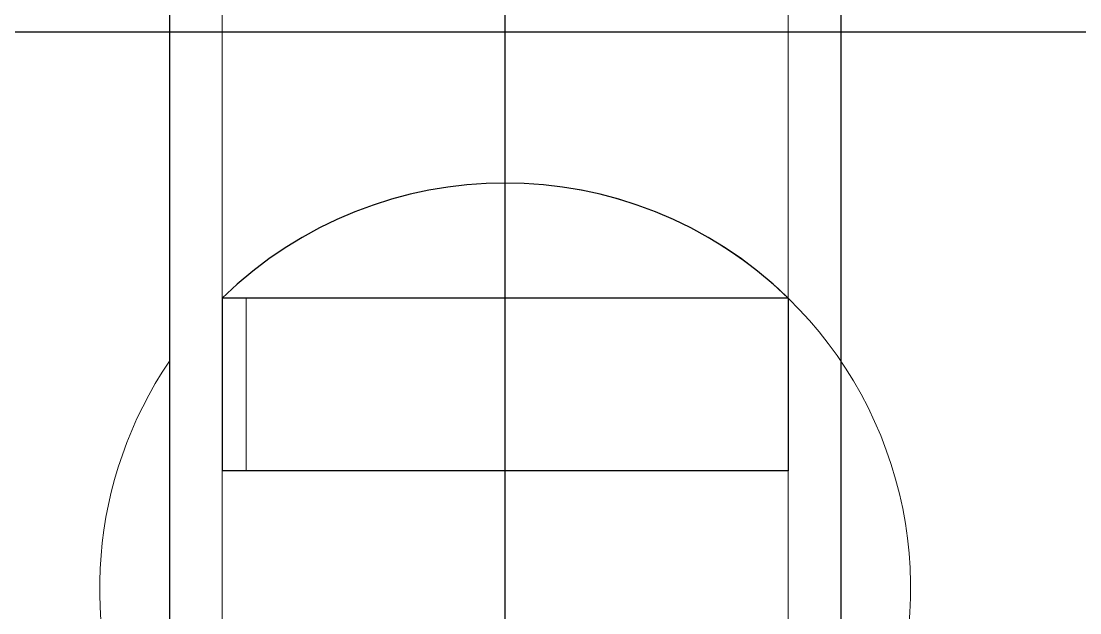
# Model space of a CAD drawing. Header units: millimetres. Extents: x 2148 to 2681, y 758 to 986.
# Drawn here: x 2326.82713 to 2326.83735, y 950.82208 to 950.82779 of the extents above; entities that cross this region are included whole.
import ezdxf

# ---------------------------------------------------------------- set-up
doc = ezdxf.new("R2010")
doc.units = ezdxf.units.MM
for name, color, linetype in [('0.4', 121, 'Continuous'), ('contrucion line05', 86, 'Continuous'), ('ELAYOUT', 4, 'Continuous')]:
    doc.layers.add(name, color=color, linetype=linetype)

msp = doc.modelspace()

# ---------------------------------------------------------------- linework, layer by layer
at = {"layer": '0.4', "color": 86, "lineweight": 0, "ltscale": 0.5}
for p, q in [((2326.828558947314, 950.8245084156373, -9.153494922444459e-09), (2326.828558947314, 950.8438209771124, -9.153494922444459e-09)), ((2326.828558947314, 950.8245084156373, -9.153494922444459e-09), (2326.828558947314, 950.8438209771124, -9.153494922444459e-09)), ((2326.828558947314, 950.8245084156373, -9.153494922444459e-09), (2326.828558947314, 950.8438209771124, -9.153494922444459e-09)), ((2326.828558947314, 950.8245084156373, -9.153494922444459e-09), (2326.828558947314, 950.8438209771124, -9.153494922444459e-09)), ((2326.828558947314, 950.8245084156373, -9.153494922444459e-09), (2326.828558947314, 950.8438209771124, -9.153494922444459e-09)), ((2326.828558947314, 950.8245084156373, -9.153494922444459e-09), (2326.828558947314, 950.8438209771124, -9.153494922444459e-09)), ((2326.828558947314, 950.8245084156373, -9.153494922444459e-09), (2326.828558947314, 950.8438209771124, -9.153494922444459e-09)), ((2326.828558947314, 950.8245084156373, -9.153494922444459e-09), (2326.828558947314, 950.8438209771124, -9.153494922444459e-09)), ((2326.828558947314, 950.8245084156373, -9.153494922444459e-09), (2326.828558947314, 950.8438209771124, -9.153494922444459e-09)), ((2326.828558947314, 950.8245084156373, -9.153494922444459e-09), (2326.828558947314, 950.8438209771124, -9.153494922444459e-09)), ((2326.83179967995, 950.8438209771124, -9.153494922444459e-09), (2326.83179967995, 950.8262284284868, -9.153494922444459e-09)), ((2326.83179967995, 950.8438209771124, -9.153494922444459e-09), (2326.83179967995, 950.8262284284868, -9.153494922444459e-09)), ((2326.83179967995, 950.8438209771124, -9.153494922444459e-09), (2326.83179967995, 950.8262284284868, -9.153494922444459e-09)), ((2326.83179967995, 950.8438209771124, -9.153494922444459e-09), (2326.83179967995, 950.8262284284868, -9.153494922444459e-09)), ((2326.83179967995, 950.8438209771124, -9.153494922444459e-09), (2326.83179967995, 950.8262284284868, -9.153494922444459e-09)), ((2326.83179967995, 950.8438209771124, -9.153494922444459e-09), (2326.83179967995, 950.8262284284868, -9.153494922444459e-09)), ((2326.83179967995, 950.8438209771124, -9.153494922444459e-09), (2326.83179967995, 950.8262284284868, -9.153494922444459e-09)), ((2326.83179967995, 950.8438209771124, -9.153494922444459e-09), (2326.83179967995, 950.8262284284868, -9.153494922444459e-09)), ((2326.83179967995, 950.8438209771124, -9.153494922444459e-09), (2326.83179967995, 950.8262284284868, -9.153494922444459e-09)), ((2326.83179967995, 950.8438209771124, -9.153494922444459e-09), (2326.83179967995, 950.8262284284868, -9.153494922444459e-09)), ((2326.829068205295, 950.8251173201573, -9.153494922444459e-09), (2326.829068205295, 950.8340061868224, -9.153494922444459e-09)), ((2326.829068205295, 950.8251173201573, -9.153494922444459e-09), (2326.829068205295, 950.8340061868224, -9.153494922444459e-09)), ((2326.829068205295, 950.8251173201573, -9.153494922444459e-09), (2326.829068205295, 950.8340061868224, -9.153494922444459e-09)), ((2326.829068205295, 950.8251173201573, -9.153494922444459e-09), (2326.829068205295, 950.8340061868224, -9.153494922444459e-09)), ((2326.829068205295, 950.8251173201573, -9.153494922444459e-09), (2326.829068205295, 950.8340061868224, -9.153494922444459e-09)), ((2326.829068205295, 950.8251173201573, -9.153494922444459e-09), (2326.829068205295, 950.8340061868224, -9.153494922444459e-09)), ((2326.829068205295, 950.8251173201573, -9.153494922444459e-09), (2326.829068205295, 950.8340061868224, -9.153494922444459e-09)), ((2326.829068205295, 950.8251173201573, -9.153494922444459e-09), (2326.829068205295, 950.8340061868224, -9.153494922444459e-09)), ((2326.829068205295, 950.8251173201573, -9.153494922444459e-09), (2326.829068205295, 950.8340061868224, -9.153494922444459e-09)), ((2326.829068205295, 950.8251173201573, -9.153494922444459e-09), (2326.829068205295, 950.8340061868224, -9.153494922444459e-09)), ((2326.834531154605, 950.8340061868224, -9.153494922444459e-09), (2326.834531154605, 950.8145617909908, -9.153494922444459e-09)), ((2326.834531154605, 950.8340061868224, -9.153494922444459e-09), (2326.834531154605, 950.8145617909908, -9.153494922444459e-09)), ((2326.834531154605, 950.8340061868224, -9.153494922444459e-09), (2326.834531154605, 950.8145617909908, -9.153494922444459e-09)), ((2326.834531154605, 950.8340061868224, -9.153494922444459e-09), (2326.834531154605, 950.8145617909908, -9.153494922444459e-09)), ((2326.834531154605, 950.8340061868224, -9.153494922444459e-09), (2326.834531154605, 950.8145617909908, -9.153494922444459e-09)), ((2326.834531154605, 950.8340061868224, -9.153494922444459e-09), (2326.834531154605, 950.8145617909908, -9.153494922444459e-09)), ((2326.834531154605, 950.8340061868224, -9.153494922444459e-09), (2326.834531154605, 950.8145617909908, -9.153494922444459e-09)), ((2326.834531154605, 950.8340061868224, -9.153494922444459e-09), (2326.834531154605, 950.8145617909908, -9.153494922444459e-09)), ((2326.834531154605, 950.8340061868224, -9.153494922444459e-09), (2326.834531154605, 950.8145617909908, -9.153494922444459e-09)), ((2326.834531154605, 950.8340061868224, -9.153494922444459e-09), (2326.834531154605, 950.8145617909908, -9.153494922444459e-09)), ((2326.829068205295, 950.8145617909908, -9.153494922444459e-09), (2326.829068205295, 950.8251173201573, -9.153494922444459e-09)), ((2326.829299686205, 950.8251173201573, -9.153494922444459e-09), (2326.829068205295, 950.8251173201573, -9.153494922444459e-09)), ((2326.829068205295, 950.8251173201573, -9.153494922444459e-09), (2326.829068205295, 950.8234506576557, -9.153494922444459e-09)), ((2326.829068205295, 950.8145617909908, -9.153494922444459e-09), (2326.829068205295, 950.8251173201573, -9.153494922444459e-09)), ((2326.829299686205, 950.8251173201573, -9.153494922444459e-09), (2326.829068205295, 950.8251173201573, -9.153494922444459e-09)), ((2326.829068205295, 950.8251173201573, -9.153494922444459e-09), (2326.829068205295, 950.8234506576557, -9.153494922444459e-09)), ((2326.829068205295, 950.8145617909908, -9.153494922444459e-09), (2326.829068205295, 950.8251173201573, -9.153494922444459e-09)), ((2326.829299686205, 950.8251173201573, -9.153494922444459e-09), (2326.829068205295, 950.8251173201573, -9.153494922444459e-09)), ((2326.829068205295, 950.8251173201573, -9.153494922444459e-09), (2326.829068205295, 950.8234506576557, -9.153494922444459e-09)), ((2326.829068205295, 950.8145617909908, -9.153494922444459e-09), (2326.829068205295, 950.8251173201573, -9.153494922444459e-09)), ((2326.829299686205, 950.8251173201573, -9.153494922444459e-09), (2326.829068205295, 950.8251173201573, -9.153494922444459e-09)), ((2326.829068205295, 950.8251173201573, -9.153494922444459e-09), (2326.829068205295, 950.8234506576557, -9.153494922444459e-09)), ((2326.829068205295, 950.8145617909908, -9.153494922444459e-09), (2326.829068205295, 950.8251173201573, -9.153494922444459e-09)), ((2326.829299686205, 950.8251173201573, -9.153494922444459e-09), (2326.829068205295, 950.8251173201573, -9.153494922444459e-09)), ((2326.829068205295, 950.8251173201573, -9.153494922444459e-09), (2326.829068205295, 950.8234506576557, -9.153494922444459e-09)), ((2326.829068205295, 950.8145617909908, -9.153494922444459e-09), (2326.829068205295, 950.8251173201573, -9.153494922444459e-09)), ((2326.829299686205, 950.8251173201573, -9.153494922444459e-09), (2326.829068205295, 950.8251173201573, -9.153494922444459e-09)), ((2326.829068205295, 950.8251173201573, -9.153494922444459e-09), (2326.829068205295, 950.8234506576557, -9.153494922444459e-09)), ((2326.829068205295, 950.8145617909908, -9.153494922444459e-09), (2326.829068205295, 950.8251173201573, -9.153494922444459e-09)), ((2326.829299686205, 950.8251173201573, -9.153494922444459e-09), (2326.829068205295, 950.8251173201573, -9.153494922444459e-09)), ((2326.829068205295, 950.8251173201573, -9.153494922444459e-09), (2326.829068205295, 950.8234506576557, -9.153494922444459e-09)), ((2326.829068205295, 950.8145617909908, -9.153494922444459e-09), (2326.829068205295, 950.8251173201573, -9.153494922444459e-09)), ((2326.829299686205, 950.8251173201573, -9.153494922444459e-09), (2326.829068205295, 950.8251173201573, -9.153494922444459e-09)), ((2326.829068205295, 950.8251173201573, -9.153494922444459e-09), (2326.829068205295, 950.8234506576557, -9.153494922444459e-09)), ((2326.829068205295, 950.8145617909908, -9.153494922444459e-09), (2326.829068205295, 950.8251173201573, -9.153494922444459e-09)), ((2326.829299686205, 950.8251173201573, -9.153494922444459e-09), (2326.829068205295, 950.8251173201573, -9.153494922444459e-09)), ((2326.829068205295, 950.8251173201573, -9.153494922444459e-09), (2326.829068205295, 950.8234506576557, -9.153494922444459e-09)), ((2326.829068205295, 950.8145617909908, -9.153494922444459e-09), (2326.829068205295, 950.8251173201573, -9.153494922444459e-09)), ((2326.829299686205, 950.8251173201573, -9.153494922444459e-09), (2326.829068205295, 950.8251173201573, -9.153494922444459e-09)), ((2326.829068205295, 950.8251173201573, -9.153494922444459e-09), (2326.829068205295, 950.8234506576557, -9.153494922444459e-09)), ((2326.829299686205, 950.8234506576557, -9.153494922444459e-09), (2326.829299686205, 950.8251173201573, -9.153494922444459e-09)), ((2326.829299686205, 950.8234506576557, -9.153494922444459e-09), (2326.829299686205, 950.8251173201573, -9.153494922444459e-09)), ((2326.829299686205, 950.8234506576557, -9.153494922444459e-09), (2326.829299686205, 950.8251173201573, -9.153494922444459e-09)), ((2326.829299686205, 950.8234506576557, -9.153494922444459e-09), (2326.829299686205, 950.8251173201573, -9.153494922444459e-09)), ((2326.829299686205, 950.8234506576557, -9.153494922444459e-09), (2326.829299686205, 950.8251173201573, -9.153494922444459e-09)), ((2326.829299686205, 950.8234506576557, -9.153494922444459e-09), (2326.829299686205, 950.8251173201573, -9.153494922444459e-09)), ((2326.829299686205, 950.8234506576557, -9.153494922444459e-09), (2326.829299686205, 950.8251173201573, -9.153494922444459e-09)), ((2326.829299686205, 950.8234506576557, -9.153494922444459e-09), (2326.829299686205, 950.8251173201573, -9.153494922444459e-09)), ((2326.829299686205, 950.8234506576557, -9.153494922444459e-09), (2326.829299686205, 950.8251173201573, -9.153494922444459e-09)), ((2326.829299686205, 950.8234506576557, -9.153494922444459e-09), (2326.829299686205, 950.8251173201573, -9.153494922444459e-09)), ((2326.829068205295, 950.8234506576557, -9.153494922444459e-09), (2326.829299686205, 950.8234506576557, -9.153494922444459e-09)), ((2326.829068205295, 950.8234506576557, -9.153494922444459e-09), (2326.829299686205, 950.8234506576557, -9.153494922444459e-09)), ((2326.829068205295, 950.8234506576557, -9.153494922444459e-09), (2326.829299686205, 950.8234506576557, -9.153494922444459e-09)), ((2326.829068205295, 950.8234506576557, -9.153494922444459e-09), (2326.829299686205, 950.8234506576557, -9.153494922444459e-09)), ((2326.829068205295, 950.8234506576557, -9.153494922444459e-09), (2326.829299686205, 950.8234506576557, -9.153494922444459e-09)), ((2326.829068205295, 950.8234506576557, -9.153494922444459e-09), (2326.829299686205, 950.8234506576557, -9.153494922444459e-09)), ((2326.829068205295, 950.8234506576557, -9.153494922444459e-09), (2326.829299686205, 950.8234506576557, -9.153494922444459e-09)), ((2326.829068205295, 950.8234506576557, -9.153494922444459e-09), (2326.829299686205, 950.8234506576557, -9.153494922444459e-09)), ((2326.829068205295, 950.8234506576557, -9.153494922444459e-09), (2326.829299686205, 950.8234506576557, -9.153494922444459e-09)), ((2326.829068205295, 950.8234506576557, -9.153494922444459e-09), (2326.829299686205, 950.8234506576557, -9.153494922444459e-09))]:
    msp.add_line(p, q, dxfattribs=at)
for start, end in [(314.2709837656231, 90), (314.2709837656231, 90), (314.2709837656231, 90), (314.2709837656231, 90), (314.2709837656231, 90), (314.2709837656231, 90), (314.2709837656231, 90), (314.2709837656231, 90), (314.2709837656231, 90), (314.2709837656231, 90), (145.9140895742902, 204.8199602772743), (145.9140895742902, 204.8199602772743), (145.9140895742902, 204.8199602772743), (145.9140895742902, 204.8199602772743), (145.9140895742902, 204.8199602772743), (145.9140895742902, 204.8199602772743), (145.9140895742902, 204.8199602772743), (145.9140895742902, 204.8199602772743), (145.9140895742902, 204.8199602772743), (145.9140895742902, 204.8199602772743)]:
    msp.add_arc((2326.83179967995, 950.82231543673, -9.153494922444459e-09), 0.003912991760613786, start, end, dxfattribs=at)
at = {"layer": 'contrucion line05', "ltscale": 0.5}
for p, q in [((2326.83179967995, 950.8061058796159, -9.153494922444459e-09), (2326.83179967995, 950.8574054687055, -9.153494922444459e-09)), ((2326.83179967995, 950.8061058796159, -9.153494922444459e-09), (2326.83179967995, 950.8574054687055, -9.153494922444459e-09)), ((2326.83179967995, 950.8061058796159, -9.153494922444459e-09), (2326.83179967995, 950.8574054687055, -9.153494922444459e-09)), ((2326.83179967995, 950.8061058796159, -9.153494922444459e-09), (2326.83179967995, 950.8574054687055, -9.153494922444459e-09)), ((2326.83179967995, 950.8061058796159, -9.153494922444459e-09), (2326.83179967995, 950.8574054687055, -9.153494922444459e-09)), ((2326.83179967995, 950.8061058796159, -9.153494922444459e-09), (2326.83179967995, 950.8574054687055, -9.153494922444459e-09)), ((2326.83179967995, 950.8061058796159, -9.153494922444459e-09), (2326.83179967995, 950.8574054687055, -9.153494922444459e-09)), ((2326.83179967995, 950.8061058796159, -9.153494922444459e-09), (2326.83179967995, 950.8574054687055, -9.153494922444459e-09)), ((2326.83179967995, 950.8061058796159, -9.153494922444459e-09), (2326.83179967995, 950.8574054687055, -9.153494922444459e-09)), ((2326.83179967995, 950.8061058796159, -9.153494922444459e-09), (2326.83179967995, 950.8574054687055, -9.153494922444459e-09)), ((2326.83179967995, 950.8061058796159, -9.153494922444459e-09), (2326.83179967995, 950.8574054687055, -9.153494922444459e-09)), ((2326.83179967995, 950.8061058796159, -9.153494922444459e-09), (2326.83179967995, 950.8574054687055, -9.153494922444459e-09)), ((2326.83179967995, 950.8061058796159, -9.153494922444459e-09), (2326.83179967995, 950.8574054687055, -9.153494922444459e-09)), ((2326.83179967995, 950.8061058796159, -9.153494922444459e-09), (2326.83179967995, 950.8574054687055, -9.153494922444459e-09)), ((2326.83179967995, 950.8061058796159, -9.153494922444459e-09), (2326.83179967995, 950.8574054687055, -9.153494922444459e-09)), ((2326.83179967995, 950.8061058796159, -9.153494922444459e-09), (2326.83179967995, 950.8574054687055, -9.153494922444459e-09)), ((2326.83179967995, 950.8061058796159, -9.153494922444459e-09), (2326.83179967995, 950.8574054687055, -9.153494922444459e-09)), ((2326.83179967995, 950.8061058796159, -9.153494922444459e-09), (2326.83179967995, 950.8574054687055, -9.153494922444459e-09)), ((2326.83179967995, 950.8061058796159, -9.153494922444459e-09), (2326.83179967995, 950.8574054687055, -9.153494922444459e-09)), ((2326.83179967995, 950.8061058796159, -9.153494922444459e-09), (2326.83179967995, 950.8574054687055, -9.153494922444459e-09)), ((2326.828558947314, 950.8438209771124, -9.153494922444459e-09), (2326.828558947314, 950.8127099437701, -9.153494922444459e-09)), ((2326.828558947314, 950.8438209771124, -9.153494922444459e-09), (2326.828558947314, 950.8127099437701, -9.153494922444459e-09)), ((2326.828558947314, 950.8438209771124, -9.153494922444459e-09), (2326.828558947314, 950.8127099437701, -9.153494922444459e-09)), ((2326.828558947314, 950.8438209771124, -9.153494922444459e-09), (2326.828558947314, 950.8127099437701, -9.153494922444459e-09)), ((2326.828558947314, 950.8438209771124, -9.153494922444459e-09), (2326.828558947314, 950.8127099437701, -9.153494922444459e-09)), ((2326.828558947314, 950.8438209771124, -9.153494922444459e-09), (2326.828558947314, 950.8127099437701, -9.153494922444459e-09)), ((2326.828558947314, 950.8438209771124, -9.153494922444459e-09), (2326.828558947314, 950.8127099437701, -9.153494922444459e-09)), ((2326.828558947314, 950.8438209771124, -9.153494922444459e-09), (2326.828558947314, 950.8127099437701, -9.153494922444459e-09)), ((2326.828558947314, 950.8438209771124, -9.153494922444459e-09), (2326.828558947314, 950.8127099437701, -9.153494922444459e-09)), ((2326.828558947314, 950.8438209771124, -9.153494922444459e-09), (2326.828558947314, 950.8127099437701, -9.153494922444459e-09)), ((2326.835040412586, 950.8438209771124, -9.153494922444459e-09), (2326.835040412586, 950.8127099437701, -9.153494922444459e-09)), ((2326.835040412586, 950.8438209771124, -9.153494922444459e-09), (2326.835040412586, 950.8127099437701, -9.153494922444459e-09)), ((2326.835040412586, 950.8438209771124, -9.153494922444459e-09), (2326.835040412586, 950.8127099437701, -9.153494922444459e-09)), ((2326.835040412586, 950.8438209771124, -9.153494922444459e-09), (2326.835040412586, 950.8127099437701, -9.153494922444459e-09)), ((2326.835040412586, 950.8438209771124, -9.153494922444459e-09), (2326.835040412586, 950.8127099437701, -9.153494922444459e-09)), ((2326.835040412586, 950.8438209771124, -9.153494922444459e-09), (2326.835040412586, 950.8127099437701, -9.153494922444459e-09)), ((2326.835040412586, 950.8438209771124, -9.153494922444459e-09), (2326.835040412586, 950.8127099437701, -9.153494922444459e-09)), ((2326.835040412586, 950.8438209771124, -9.153494922444459e-09), (2326.835040412586, 950.8127099437701, -9.153494922444459e-09)), ((2326.835040412586, 950.8438209771124, -9.153494922444459e-09), (2326.835040412586, 950.8127099437701, -9.153494922444459e-09)), ((2326.835040412586, 950.8438209771124, -9.153494922444459e-09), (2326.835040412586, 950.8127099437701, -9.153494922444459e-09)), ((2326.834531154605, 950.8251173201573, -9.153494922444459e-09), (2326.829068205295, 950.8251173201573, -9.153494922444459e-09)), ((2326.829068205295, 950.8251173201573, -9.153494922444459e-09), (2326.829068205295, 950.8234506576557, -9.153494922444459e-09)), ((2326.834531154605, 950.8251173201573, -9.153494922444459e-09), (2326.829068205295, 950.8251173201573, -9.153494922444459e-09)), ((2326.829068205295, 950.8251173201573, -9.153494922444459e-09), (2326.829068205295, 950.8234506576557, -9.153494922444459e-09)), ((2326.834531154605, 950.8251173201573, -9.153494922444459e-09), (2326.829068205295, 950.8251173201573, -9.153494922444459e-09)), ((2326.829068205295, 950.8251173201573, -9.153494922444459e-09), (2326.829068205295, 950.8234506576557, -9.153494922444459e-09)), ((2326.834531154605, 950.8251173201573, -9.153494922444459e-09), (2326.829068205295, 950.8251173201573, -9.153494922444459e-09)), ((2326.829068205295, 950.8251173201573, -9.153494922444459e-09), (2326.829068205295, 950.8234506576557, -9.153494922444459e-09)), ((2326.834531154605, 950.8251173201573, -9.153494922444459e-09), (2326.829068205295, 950.8251173201573, -9.153494922444459e-09)), ((2326.829068205295, 950.8251173201573, -9.153494922444459e-09), (2326.829068205295, 950.8234506576557, -9.153494922444459e-09)), ((2326.834531154605, 950.8251173201573, -9.153494922444459e-09), (2326.829068205295, 950.8251173201573, -9.153494922444459e-09)), ((2326.829068205295, 950.8251173201573, -9.153494922444459e-09), (2326.829068205295, 950.8234506576557, -9.153494922444459e-09)), ((2326.834531154605, 950.8251173201573, -9.153494922444459e-09), (2326.829068205295, 950.8251173201573, -9.153494922444459e-09)), ((2326.829068205295, 950.8251173201573, -9.153494922444459e-09), (2326.829068205295, 950.8234506576557, -9.153494922444459e-09)), ((2326.834531154605, 950.8251173201573, -9.153494922444459e-09), (2326.829068205295, 950.8251173201573, -9.153494922444459e-09)), ((2326.829068205295, 950.8251173201573, -9.153494922444459e-09), (2326.829068205295, 950.8234506576557, -9.153494922444459e-09)), ((2326.834531154605, 950.8251173201573, -9.153494922444459e-09), (2326.829068205295, 950.8251173201573, -9.153494922444459e-09)), ((2326.829068205295, 950.8251173201573, -9.153494922444459e-09), (2326.829068205295, 950.8234506576557, -9.153494922444459e-09)), ((2326.834531154605, 950.8251173201573, -9.153494922444459e-09), (2326.829068205295, 950.8251173201573, -9.153494922444459e-09)), ((2326.829068205295, 950.8251173201573, -9.153494922444459e-09), (2326.829068205295, 950.8234506576557, -9.153494922444459e-09)), ((2326.834531154605, 950.8251173201573, -9.153494922444459e-09), (2326.834531154605, 950.8234506576557, -9.153494922444459e-09)), ((2326.834531154605, 950.8251173201573, -9.153494922444459e-09), (2326.834531154605, 950.8234506576557, -9.153494922444459e-09)), ((2326.834531154605, 950.8251173201573, -9.153494922444459e-09), (2326.834531154605, 950.8234506576557, -9.153494922444459e-09)), ((2326.834531154605, 950.8251173201573, -9.153494922444459e-09), (2326.834531154605, 950.8234506576557, -9.153494922444459e-09)), ((2326.834531154605, 950.8251173201573, -9.153494922444459e-09), (2326.834531154605, 950.8234506576557, -9.153494922444459e-09)), ((2326.834531154605, 950.8251173201573, -9.153494922444459e-09), (2326.834531154605, 950.8234506576557, -9.153494922444459e-09)), ((2326.834531154605, 950.8251173201573, -9.153494922444459e-09), (2326.834531154605, 950.8234506576557, -9.153494922444459e-09)), ((2326.834531154605, 950.8251173201573, -9.153494922444459e-09), (2326.834531154605, 950.8234506576557, -9.153494922444459e-09)), ((2326.834531154605, 950.8251173201573, -9.153494922444459e-09), (2326.834531154605, 950.8234506576557, -9.153494922444459e-09)), ((2326.834531154605, 950.8251173201573, -9.153494922444459e-09), (2326.834531154605, 950.8234506576557, -9.153494922444459e-09)), ((2326.834531154605, 950.8234506576557, -9.153494922444459e-09), (2326.829068205295, 950.8234506576557, -9.153494922444459e-09)), ((2326.834531154605, 950.8234506576557, -9.153494922444459e-09), (2326.829068205295, 950.8234506576557, -9.153494922444459e-09)), ((2326.834531154605, 950.8234506576557, -9.153494922444459e-09), (2326.829068205295, 950.8234506576557, -9.153494922444459e-09)), ((2326.834531154605, 950.8234506576557, -9.153494922444459e-09), (2326.829068205295, 950.8234506576557, -9.153494922444459e-09)), ((2326.834531154605, 950.8234506576557, -9.153494922444459e-09), (2326.829068205295, 950.8234506576557, -9.153494922444459e-09)), ((2326.834531154605, 950.8234506576557, -9.153494922444459e-09), (2326.829068205295, 950.8234506576557, -9.153494922444459e-09)), ((2326.834531154605, 950.8234506576557, -9.153494922444459e-09), (2326.829068205295, 950.8234506576557, -9.153494922444459e-09)), ((2326.834531154605, 950.8234506576557, -9.153494922444459e-09), (2326.829068205295, 950.8234506576557, -9.153494922444459e-09)), ((2326.834531154605, 950.8234506576557, -9.153494922444459e-09), (2326.829068205295, 950.8234506576557, -9.153494922444459e-09)), ((2326.834531154605, 950.8234506576557, -9.153494922444459e-09), (2326.829068205295, 950.8234506576557, -9.153494922444459e-09))]:
    msp.add_line(p, q, dxfattribs=at)
msp.add_arc((2326.83179967995, 950.82231543673, -9.153494922444459e-09), 0.003912991760608183, 45.72901623437693, 134.2709837656231, dxfattribs=at)
msp.add_arc((2326.83179967995, 950.82231543673, -9.153494922444459e-09), 0.003912991760608183, 45.72901623437693, 134.2709837656231, dxfattribs=at)
msp.add_arc((2326.83179967995, 950.82231543673, -9.153494922444459e-09), 0.003912991760608183, 45.72901623437693, 134.2709837656231, dxfattribs=at)
msp.add_arc((2326.83179967995, 950.82231543673, -9.153494922444459e-09), 0.003912991760608183, 45.72901623437693, 134.2709837656231, dxfattribs=at)
msp.add_arc((2326.83179967995, 950.82231543673, -9.153494922444459e-09), 0.003912991760608183, 45.72901623437693, 134.2709837656231, dxfattribs=at)
msp.add_arc((2326.83179967995, 950.82231543673, -9.153494922444459e-09), 0.003912991760608183, 45.72901623437693, 134.2709837656231, dxfattribs=at)
msp.add_arc((2326.83179967995, 950.82231543673, -9.153494922444459e-09), 0.003912991760608183, 45.72901623437693, 134.2709837656231, dxfattribs=at)
msp.add_arc((2326.83179967995, 950.82231543673, -9.153494922444459e-09), 0.003912991760608183, 45.72901623437693, 134.2709837656231, dxfattribs=at)
msp.add_arc((2326.83179967995, 950.82231543673, -9.153494922444459e-09), 0.003912991760608183, 45.72901623437693, 134.2709837656231, dxfattribs=at)
msp.add_arc((2326.83179967995, 950.82231543673, -9.153494922444459e-09), 0.003912991760608183, 45.72901623437693, 134.2709837656231, dxfattribs=at)
at = {"layer": 'ELAYOUT', "ltscale": 10}
msp.add_line((2326.61147094275, 950.8276863119539, -1.04229701478947e-08), (2329.807999134447, 950.8276863119539, -6.154748156811725e-09), dxfattribs=at)

doc.saveas('drawing.dxf')
